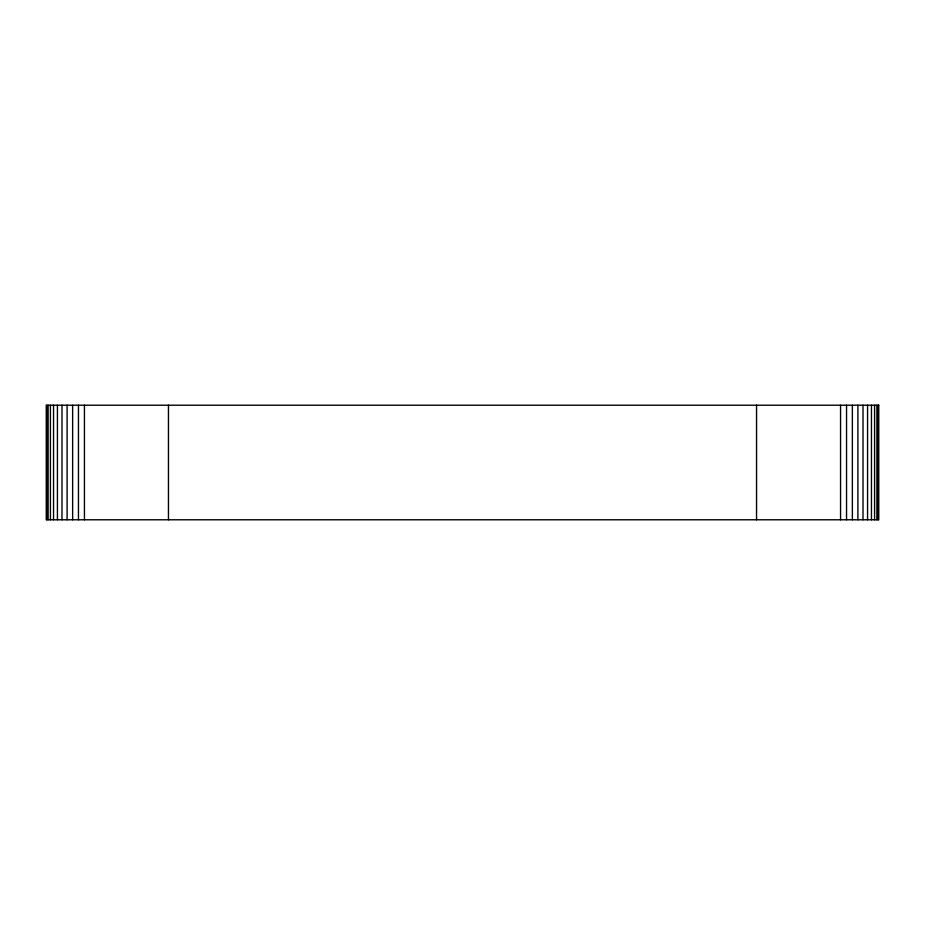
<?xml version="1.0" encoding="UTF-8"?>
<svg xmlns="http://www.w3.org/2000/svg" width="925" height="925" viewBox="0 0 925 925"><rect width="100%" height="100%" fill="white"/><g stroke="black" fill="none" stroke-linecap="round" stroke-linejoin="round"><path stroke-width="1.39" d="M878.276 405.219L878.276 519.781M876.877 405.219L876.877 519.781M874.587 405.219L874.587 519.781M871.454 405.219L871.454 519.781M867.569 405.219L867.569 519.781M863.013 405.219L863.013 519.781M857.903 405.219L857.903 519.781M852.364 405.219L852.364 519.781M846.537 405.219L846.537 519.781M840.559 405.219L840.559 519.781M756.546 405.219L756.546 519.781M168.454 405.219L168.454 519.781M84.441 405.219L84.441 519.781M78.463 405.219L78.463 519.781M72.636 405.219L72.636 519.781M67.097 405.219L67.097 519.781M61.987 405.219L61.987 519.781M57.431 405.219L57.431 519.781M53.546 405.219L53.546 519.781M50.413 405.219L50.413 519.781M48.123 405.219L48.123 519.781M46.724 405.219L46.724 519.781M878.75 405.219L46.25 405.219L46.25 519.781L878.75 519.781L878.75 405.219"/></g></svg>
